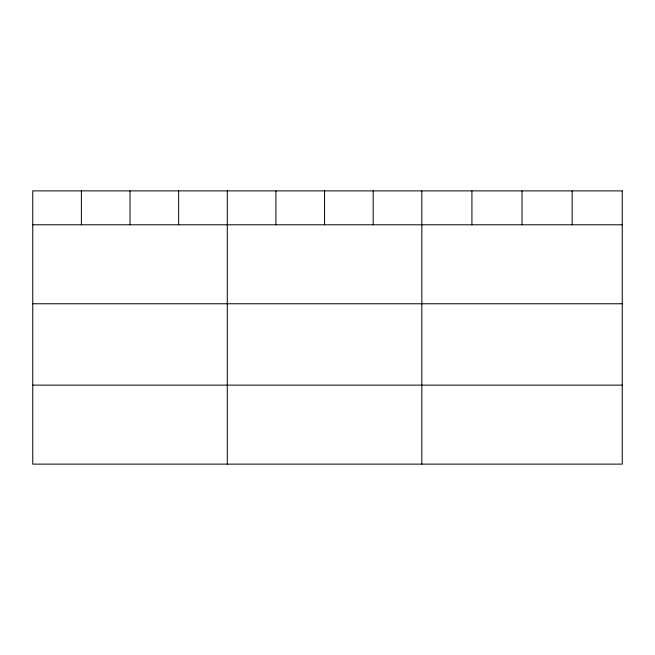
<?xml version="1.0" encoding="UTF-8"?>
<svg xmlns="http://www.w3.org/2000/svg" width="655" height="655" viewBox="0 0 655 655"><rect width="100%" height="100%" fill="white"/><g stroke="black" fill="none" stroke-linecap="round" stroke-linejoin="round"><path stroke-width="0.98" d="M32.75 224.788L622.25 224.788M32.75 303.764L622.25 303.764M32.75 385.132L622.25 385.132M572.142 190.883L572.142 224.788M522.035 190.883L522.035 224.788M471.927 190.883L471.927 224.788M421.82 190.883L421.82 464.117M373.186 190.883L373.186 224.788M324.552 190.883L324.552 224.788M275.919 190.883L275.919 224.788M227.285 190.883L227.285 464.117M178.651 190.883L178.651 224.788M130.018 190.883L130.018 224.788M81.384 190.883L81.384 224.788M622.25 190.883L32.75 190.883L32.75 464.117L622.25 464.117L622.25 190.883"/></g></svg>
